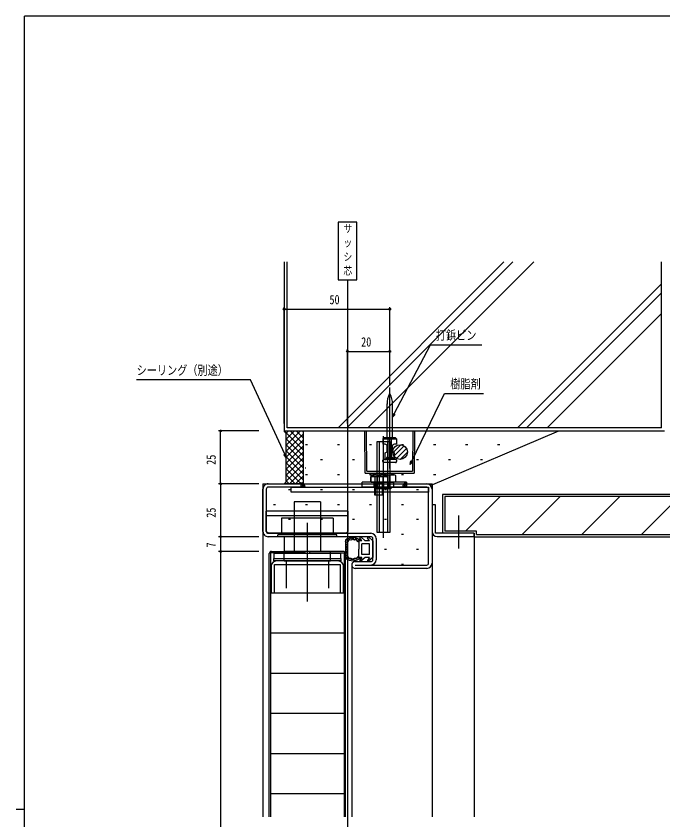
# Model space of a CAD drawing. Units: millimetres, scale not verified. Extents: x -567 to 567, y -403 to 403.
# Drawn here: x -566.7 to -260.7, y 18.9 to 399 of the extents above; entities that cross this region are included whole.
import ezdxf
from ezdxf.enums import TextEntityAlignment as Align

# ---------------------------------------------------------------- set-up
doc = ezdxf.new("R2010")
doc.units = ezdxf.units.MM
doc.header["$LTSCALE"] = 2
for name, color, linetype in [('0-1_USER1', 3, 'Continuous'), ('0-2_YKK_11', 7, 'Continuous'), ('0-3_YKK_12', 2, 'Continuous'), ('0-4_YKK_13', 4, 'Continuous'), ('0-5_YKK_D', 6, 'Continuous'), ('0-6_YKK_ZWAK', 7, 'Continuous'), ('0-7_YSS_K', 3, 'Continuous'), ('0-8_YSS_KE', 3, 'Continuous')]:
    doc.layers.add(name, color=color, linetype=linetype)
doc.styles.add('ＭＳ ゴシック', font='')
doc.styles.get('ＭＳ ゴシック').set_extended_font_data('MS Gothic')

msp = doc.modelspace()

# ---------------------------------------------------------------- linework, layer by layer
at = {"layer": '0-1_USER1'}
msp.add_lwpolyline([(-414.379, 301.616), (-414.379, 274.213), (-405.449, 274.213), (-405.449, 301.616)], close=True, dxfattribs=at)
at = {"layer": '0-2_YKK_11'}
for p, q in [((-449.914, 155.314), (-449.914, 175.314)), ((-448.314, 175.314), (-448.314, 155.314)), ((-371.514, 140.314), (-371.514, 175.314)), ((-369.914, 175.314), (-369.914, 140.314)), ((-447.414, 154.414), (-398.814, 154.414)), ((-398.814, 152.814), (-447.414, 152.814)), ((-397.914, 141.915), (-397.914, 151.914)), ((-396.314, 151.914), (-396.314, 141.914)), ((-414.314, 141.315), (-443.514, 141.315)), ((-406.314, 141.015), (-398.814, 141.015)), ((-406.314, 139.414), (-372.414, 139.414)), ((-372.414, 137.814), (-406.314, 137.814))]:
    msp.add_line(p, q, dxfattribs=at)
for points in [[(-447.414, 177.814), (-431.914, 177.814), (-431.914, 176.214), (-447.414, 176.214)], [(-372.414, 176.214), (-381.914, 176.214), (-381.914, 177.814), (-372.414, 177.814)], [(-349.914, 154.425), (-368.314, 154.425), (-368.314, 167.825), (-369.914, 167.825), (-369.914, 155.325)], [(-367.414, 152.825), (-349.914, 152.825), (-349.914, 154.425)], [(-446.014, 138.815), (-446.014, 126.315), (-444.414, 126.315), (-444.414, 139.715)], [(-444.414, 139.715), (-413.414, 139.715), (-413.414, 126.315), (-411.814, 126.315), (-411.814, 138.815)]]:
    msp.add_lwpolyline(points, dxfattribs=at)
for points in [[(-413.014, 144.815), (-444.814, 144.815), (-444.814, 142.515), (-413.014, 142.515)], [(-444.814, 142.515), (-413.014, 142.515), (-413.014, 141.315), (-444.814, 141.315)]]:
    msp.add_lwpolyline(points, close=True, dxfattribs=at)
for centre, radius, start, end in [((-447.414, 175.314), 2.5, 89.99998, 180.00002), ((-447.414, 175.314), 0.9, 89.99998, 180.00002), ((-372.414, 175.314), 2.5, 360, 89.99998), ((-372.414, 175.314), 0.9, 360, 89.99998), ((-447.414, 155.314), 2.5, 179.99967, 270), ((-447.414, 155.314), 0.9, 180.00002, 270), ((-398.814, 151.914), 2.5, 360, 89.99998), ((-398.814, 151.914), 0.9, 360, 89.99998), ((-367.414, 155.325), 2.5, 180.00001, 269.99999), ((-443.514, 138.815), 2.5, 90.00001, 179.99999), ((-414.314, 138.815), 2.5, 0.00001, 89.99999), ((-406.314, 139.414), 1.6, 89.99946, 270), ((-398.814, 141.915), 0.9, 270.00099, 360), ((-398.814, 141.914), 2.5, 270, 360), ((-372.414, 140.314), 0.9, 270, 360), ((-372.414, 140.314), 2.5, 270, 360)]:
    msp.add_arc(centre, radius, start, end, dxfattribs=at)
at = {"layer": '0-3_YKK_12'}
for p, q in [((-409.914, 274.213), (-409.914, -194.766)), ((-449.914, 177.814), (-449.914, 20.365)), ((-449.914, 177.814), (-369.914, 177.814)), ((-369.914, 177.814), (-369.914, 20.365)), ((-439.914, 152.814), (-439.914, 145.814)), ((-349.914, 152.825), (-349.914, 20.365)), ((-407.914, 139.414), (-407.914, 20.365))]:
    msp.add_line(p, q, dxfattribs=at)
at = {"layer": '0-4_YKK_13'}
for p, q in [((-389.903, 185.025), (-389.903, 223.313)), ((-391.203, 199.519), (-391.203, 215.651)), ((-388.603, 199.519), (-388.603, 215.651)), ((-401.528, 182.814), (-401.703, 202.814)), ((-401.703, 202.814), (-378.168, 202.814)), ((-400.737, 183.814), (-400.903, 202.814)), ((-378.968, 202.814), (-379.134, 183.814)), ((-378.168, 202.814), (-378.343, 182.814)), ((-394.828, 154.819), (-394.828, 197.814)), ((-393.103, 199.019), (-392.603, 199.519)), ((-393.103, 199.019), (-393.103, 196.519)), ((-393.103, 199.019), (-386.703, 199.019)), ((-392.914, 152.319), (-392.914, 200.314)), ((-387.203, 199.519), (-392.603, 199.519)), ((-391, 197.814), (-391, 154.819)), ((-390.653, 189.519), (-390.653, 199.019)), ((-389.153, 189.519), (-389.153, 199.019)), ((-386.703, 199.019), (-387.203, 199.519)), ((-392.103, 196.519), (-393.103, 196.519)), ((-391.203, 193.083), (-391.203, 195.955)), ((-391.103, 193.519), (-391.103, 195.519)), ((-388.703, 193.519), (-388.703, 195.519)), ((-388.603, 193.083), (-388.603, 195.955)), ((-384.713, 196.3), (-388.513, 192.501)), ((-383.059, 195.709), (-387.921, 190.847)), ((-381.982, 194.541), (-386.753, 189.77)), ((-392.153, 189.519), (-392.153, 192.519)), ((-391.203, 190.519), (-391.203, 189.519)), ((-390.653, 190.269), (-389.153, 190.269)), ((-388.603, 190.519), (-388.603, 189.519)), ((-387.703, 192.519), (-387.653, 192.519)), ((-387.653, 189.519), (-387.653, 192.519)), ((-381.527, 192.751), (-384.963, 189.315)), ((-393.153, 188.319), (-393.153, 189.019)), ((-392.653, 189.519), (-387.153, 189.519)), ((-387.153, 187.819), (-392.653, 187.819)), ((-387.653, 189.519), (-392.153, 189.519)), ((-386.653, 189.019), (-386.653, 188.319)), ((-401.528, 182.814), (-378.343, 182.814)), ((-400.737, 183.814), (-379.134, 183.814)), ((-394.99, 183.76), (-394.99, 170.249)), ((-398.49, 181.314), (-399.032, 181.002)), ((-399.032, 181.002), (-399.032, 178.827)), ((-398.49, 178.514), (-399.032, 178.827)), ((-398.644, 178.961), (-397.87, 178.514)), ((-398.49, 181.314), (-391.49, 181.314)), ((-397.011, 181.002), (-397.011, 178.827)), ((-395.757, 178.961), (-395.757, 181.668)), ((-394.99, 181.014), (-394.99, 173.714)), ((-392.989, 173.014), (-392.989, 181.014)), ((-392.97, 181.002), (-392.97, 178.827)), ((-391.49, 181.314), (-390.949, 181.002)), ((-391.49, 178.514), (-390.949, 178.827)), ((-390.949, 181.002), (-390.949, 178.827)), ((-389.984, 178.961), (-389.984, 181.668)), ((-387.097, 178.961), (-387.87, 178.514)), ((-381.99, 178.514), (-402.953, 178.514)), ((-402.953, 176.214), (-402.953, 178.514)), ((-398.49, 178.514), (-391.49, 178.514)), ((-397.87, 178.514), (-387.87, 178.514)), ((-397.24, 176.214), (-397.24, 178.514)), ((-396.61, 178.134), (-396.99, 178.514)), ((-396.99, 176.576), (-396.99, 178.314)), ((-396.99, 178.134), (-392.99, 178.134)), ((-396.99, 172.514), (-396.99, 177.856)), ((-396.61, 172.514), (-396.61, 178.134)), ((-395.989, 175.514), (-395.989, 178.514)), ((-395.489, 175.514), (-395.489, 178.514)), ((-393.37, 178.134), (-392.99, 178.514)), ((-393.37, 172.514), (-393.37, 178.134)), ((-392.74, 176.214), (-392.74, 178.514)), ((-390.489, 175.514), (-390.489, 178.514)), ((-389.989, 178.514), (-389.989, 175.514)), ((-387.99, 176.214), (-387.99, 178.514)), ((-422.664, 169.314), (-422.664, 145.814)), ((-409.514, 164.914), (-448.314, 164.914)), ((-448.314, 155.314), (-448.314, 164.914)), ((-409.514, 155.414), (-409.514, 164.914)), ((-409.514, 162.614), (-448.314, 162.614)), ((-416.714, 161.514), (-441.114, 161.514)), ((-441.114, 161.514), (-441.114, 153.614)), ((-416.714, 161.514), (-416.714, 153.614)), ((-357.412, 162.754), (-357.412, 147.227)), ((-428.914, 159.403), (-428.914, 122.217)), ((-448.314, 155.414), (-447.314, 154.414)), ((-410.514, 154.414), (-447.314, 154.414)), ((-442.914, 152.814), (-442.914, 153.614)), ((-414.914, 153.614), (-442.914, 153.614)), ((-414.914, 152.814), (-442.914, 152.814)), ((-414.914, 152.814), (-414.914, 153.614)), ((-410.514, 154.414), (-409.514, 155.414)), ((-407.719, 152.046), (-407.719, 152.246)), ((-407.182, 152.081), (-407.182, 152.281)), ((-407.039, 151.879), (-407.039, 152.079)), ((-406.431, 152.034), (-406.431, 152.234)), ((-403.133, 150.914), (-404.035, 152.262)), ((-401.514, 150.914), (-403.593, 152.659)), ((-399.533, 150.914), (-400.435, 152.262)), ((-397.914, 150.914), (-399.993, 152.659)), ((-410.914, 151.157), (-410.914, 142.672)), ((-410.88, 150.519), (-410.88, 150.719)), ((-410.618, 150.948), (-410.618, 151.148)), ((-410.506, 149.838), (-410.506, 150.038)), ((-410.434, 148.927), (-410.434, 149.127)), ((-410.381, 148.337), (-410.381, 148.537)), ((-410.22, 150.642), (-410.22, 150.842)), ((-410.117, 150.829), (-410.117, 151.029)), ((-410.041, 148.998), (-410.041, 149.198)), ((-410.01, 151.246), (-410.01, 151.446)), ((-409.914, 143.395), (-409.914, 150.434)), ((-409.771, 150.71), (-409.771, 150.91)), ((-409.532, 151.115), (-409.532, 151.315)), ((-408.996, 151.521), (-408.996, 151.721)), ((-408.614, 151.306), (-408.614, 151.506)), ((-408.28, 151.724), (-408.28, 151.924)), ((-407.862, 151.747), (-407.862, 151.947)), ((-406.538, 151.473), (-406.538, 151.673)), ((-406.017, 151.676), (-406.017, 151.876)), ((-405.454, 151.618), (-405.454, 151.818)), ((-405.278, 151.137), (-405.278, 151.337)), ((-404.95, 150.843), (-404.95, 151.043)), ((-404.614, 150.914), (-404.614, 146.914)), ((-403.133, 150.914), (-404.614, 150.914)), ((-404.574, 151.195), (-404.574, 151.395)), ((-403.114, 144.414), (-403.114, 149.414)), ((-399.533, 150.914), (-401.514, 150.914)), ((-397.914, 150.914), (-397.914, 142.914)), ((-446.914, 20.365), (-446.914, 144.815)), ((-445.914, 145.815), (-430.014, 145.815)), ((-417.914, 145.814), (-439.914, 145.814)), ((-439.914, 141.314), (-439.914, 145.814)), ((-411.914, 145.815), (-427.814, 145.815)), ((-417.914, 141.314), (-417.914, 145.814)), ((-410.914, 20.365), (-410.914, 144.815)), ((-410.613, 144.441), (-410.613, 144.641)), ((-410.595, 146.782), (-410.595, 146.982)), ((-410.559, 145.513), (-410.559, 145.713)), ((-410.523, 147.515), (-410.523, 147.715)), ((-410.416, 145.781), (-410.416, 145.981)), ((-410.345, 144.709), (-410.345, 144.909)), ((-410.327, 145.155), (-410.327, 145.355)), ((-410.238, 147.908), (-410.238, 148.108)), ((-410.184, 147.229), (-410.184, 147.429)), ((-410.184, 146.442), (-410.184, 146.642)), ((-404.614, 142.914), (-404.614, 146.914)), ((-439.914, 141.314), (-417.914, 141.314)), ((-438.914, 141.314), (-438.914, 128.517)), ((-418.914, 141.314), (-418.914, 128.517)), ((-410.761, 142.932), (-410.761, 143.132)), ((-410.416, 143.708), (-410.416, 143.908)), ((-410.212, 143.028), (-410.212, 143.228)), ((-410.13, 143.994), (-410.13, 144.194)), ((-410.129, 142.682), (-410.129, 142.882)), ((-409.831, 142.873), (-409.831, 143.073)), ((-409.389, 142.348), (-409.389, 142.548)), ((-408.924, 142.407), (-408.924, 142.607)), ((-408.912, 142.133), (-408.912, 142.333)), ((-408.685, 142.371), (-408.685, 142.571)), ((-408.316, 141.966), (-408.316, 142.166)), ((-408.184, 142.24), (-408.184, 142.44)), ((-407.922, 141.835), (-407.922, 142.035)), ((-407.731, 142.037), (-407.731, 142.237)), ((-407.159, 141.823), (-407.159, 142.023)), ((-407.135, 142.002), (-407.135, 142.202)), ((-406.61, 142.395), (-406.61, 142.595)), ((-406.526, 141.632), (-406.526, 141.832)), ((-406.443, 142.169), (-406.443, 142.369)), ((-406.111, 142.163), (-406.111, 142.363)), ((-405.689, 142.21), (-405.689, 142.41)), ((-405.302, 142.269), (-405.302, 142.469)), ((-404.68, 142.597), (-404.68, 142.797)), ((-403.133, 142.914), (-404.614, 142.914)), ((-403.133, 142.914), (-404.035, 141.567)), ((-401.514, 142.914), (-403.593, 141.17)), ((-399.414, 144.414), (-403.114, 144.414)), ((-399.533, 142.914), (-401.514, 142.915)), ((-399.533, 142.914), (-400.435, 141.567)), ((-397.914, 142.914), (-399.993, 141.17)), ((-446.314, 126.315), (-411.514, 126.315)), ((-446.314, 107.315), (-411.514, 107.315)), ((-446.314, 88.315), (-411.514, 88.315)), ((-446.314, 69.315), (-411.514, 69.315)), ((-446.314, 50.315), (-411.514, 50.315)), ((-446.314, 31.315), (-411.514, 31.315))]:
    msp.add_line(p, q, dxfattribs=at)
for points in [[(-395.914, 154.819), (-395.914, 197.814), (-389.914, 197.814), (-389.914, 154.819)], [(-436.514, 176.214), (-371.514, 176.214), (-371.514, 173.914), (-436.514, 173.914)]]:
    msp.add_lwpolyline(points, close=True, dxfattribs=at)
for points in [[(-386.703, 199.019), (-386.703, 196.519), (-387.703, 196.519)], [(-398.644, 178.961), (-398.644, 181.668), (-397.87, 182.114), (-387.87, 182.114)], [(-387.097, 178.961), (-387.097, 181.668), (-387.87, 182.114)], [(-381.99, 178.514), (-381.99, 176.214), (-402.953, 176.214)], [(-392.99, 178.314), (-392.99, 172.514), (-396.99, 172.514)], [(-389.389, 176.214), (-389.389, 175.514), (-396.589, 175.514), (-396.589, 176.214)], [(-422.664, 169.314), (-435.164, 169.314), (-435.164, 145.814)], [(-405.025, 150.49), (-405.615, 151.257), (-406.575, 151.132), (-407.414, 151.614), (-407.81, 151.394), (-408.253, 151.132), (-409.213, 151.257), (-409.803, 150.49)], [(-399.414, 144.414), (-399.414, 149.414), (-403.114, 149.414)], [(-430.014, 145.815), (-430.014, 145.215), (-446.314, 145.215), (-446.314, 20.365)], [(-427.814, 145.815), (-427.814, 145.215), (-411.514, 145.215), (-411.514, 20.365)], [(-409.803, 143.339), (-409.213, 142.572), (-408.253, 142.697), (-407.81, 142.435), (-407.414, 142.214), (-406.575, 142.697), (-405.615, 142.572), (-405.025, 143.339)]]:
    msp.add_lwpolyline(points, dxfattribs=at)
msp.add_circle((-385.027, 192.814), 3.5, dxfattribs=at)
for centre, radius, start, end in [((-389.903, 220.417), 0.1, 27.65836, 152.34159), ((-380.597, 215.54), 10.607, 152.34159, 180.59954), ((-399.209, 215.54), 10.607, 359.40041, 27.65836), ((-392.103, 195.519), 1, 359.99998, 89.99998), ((-387.703, 195.519), 1, 89.99998, 179.99998), ((-392.203, 190.519), 1, 269.99998, 359.99998), ((-392.103, 193.519), 1, 269.99998, 359.99998), ((-387.703, 193.519), 1, 179.99998, 269.99998), ((-387.603, 190.519), 1, 179.99998, 269.99998), ((-392.653, 189.019), 0.5, 89.99998, 179.99998), ((-392.653, 188.319), 0.5, 179.99998, 269.99998), ((-387.153, 189.019), 0.5, 359.99998, 89.99998), ((-387.153, 188.319), 0.5, 269.99998, 359.99998), ((-398.021, 179.525), 1.789, 55.61575, 124.38425), ((-398.021, 180.303), 1.789, 235.61575, 304.38425), ((-397.2, 179.559), 2.556, 55.61575, 124.38425), ((-397.2, 181.07), 2.556, 235.61575, 304.38425), ((-394.99, 174.627), 6.687, 72.41205, 107.58795), ((-394.99, 185.202), 6.687, 252.41205, 287.58795), ((-392.87, 172.561), 9.553, 72.41205, 107.58795), ((-392.87, 188.068), 9.553, 252.41205, 287.58795), ((-391.959, 179.525), 1.789, 55.61575, 124.38425), ((-391.959, 180.303), 1.789, 235.61575, 304.38425), ((-388.54, 179.559), 2.556, 55.61575, 124.38425), ((-388.54, 181.07), 2.556, 235.61575, 304.38425), ((-397.19, 178.314), 0.2, 0, 90), ((-392.79, 178.314), 0.2, 90, 180), ((-407.414, 146.914), 5.5, 46.65824, 129.51963), ((-403.786, 152.429), 0.3, 49.99756, 213.78886), ((-400.186, 152.429), 0.3, 49.99756, 213.78886), ((-407.414, 146.914), 4.3, 49.37051, 56.2499), ((-445.914, 144.815), 1, 90, 180), ((-411.914, 144.815), 1, 0, 90), ((-407.414, 146.914), 5.5, 230.48036, 313.34175), ((-407.414, 146.914), 4.3, 303.7499, 310.62928), ((-403.786, 141.4), 0.3, 146.21114, 310.00244), ((-400.186, 141.4), 0.3, 146.21114, 310.00244)]:
    msp.add_arc(centre, radius, start, end, dxfattribs=at)
at = {"layer": '0-5_YKK_D'}
for p, q in [((-439.914, 206.314), (-439.914, 261.417)), ((-439.914, 260.417), (-389.903, 260.417)), ((-389.903, 224.313), (-389.903, 261.417)), ((-409.914, 206.314), (-409.914, 241.417)), ((-409.914, 240.417), (-389.903, 240.417)), ((-389.903, 224.313), (-389.903, 241.417)), ((-451.914, 202.814), (-470.914, 202.814)), ((-469.914, 177.814), (-469.914, 202.814)), ((-451.914, 177.814), (-470.914, 177.814)), ((-451.914, 177.814), (-470.914, 177.814)), ((-469.914, 177.814), (-469.914, 152.814)), ((-451.914, 152.814), (-470.914, 152.814)), ((-451.914, 152.814), (-470.914, 152.814)), ((-469.914, 152.814), (-469.914, 145.815)), ((-451.914, 145.815), (-470.914, 145.815)), ((-451.914, 145.815), (-470.914, 145.815)), ((-469.914, 145.815), (-469.914, -121.186))]:
    msp.add_line(p, q, dxfattribs=at)
for points in [[(-388.603, 209.365), (-387.813, 210.871), (-370.674, 243.563), (-346.329, 243.563)], [(-438.914, 190.314), (-439.624, 191.859), (-455.775, 227.006), (-509.675, 227.006)], [(-380.205, 186.972), (-379.467, 188.503), (-363.99, 220.586), (-345.61, 220.586)], [(-387.41, 210.659), (-388.603, 209.365), (-388.217, 211.082)], [(-439.21, 192.049), (-438.914, 190.314), (-440.038, 191.669)], [(-379.057, 188.305), (-380.205, 186.972), (-379.877, 188.701)]]:
    msp.add_lwpolyline(points, dxfattribs=at)
for centre in [(-439.914, 260.417), (-389.903, 260.417), (-409.914, 240.417), (-389.903, 240.417), (-469.914, 202.814), (-469.914, 177.814), (-469.914, 177.814), (-469.914, 152.814), (-469.914, 152.814), (-469.914, 145.815), (-469.914, 145.815)]:
    msp.add_circle(centre, 0.425, dxfattribs=at)
at = {"layer": '0-6_YKK_ZWAK'}
for p, q in [((537.3, 399), (-562.7, 399)), ((-562.7, -351), (-562.7, 399)), ((-566.7, 24), (-562.7, 24))]:
    msp.add_line(p, q, dxfattribs=at)
at = {"layer": '0-7_YSS_K'}
for p, q in [((-438.414, 204.314), (-438.414, 282.814)), ((-335.886, 282.814), (-414.386, 204.314)), ((-331.643, 282.814), (-410.143, 204.314)), ((-321.743, 282.814), (-400.243, 204.314)), ((-261.414, 204.314), (-261.414, 282.814)), ((-261.414, 272.433), (-329.531, 204.316)), ((-261.414, 268.191), (-325.289, 204.316)), ((-261.414, 258.291), (-315.389, 204.316)), ((-430.914, 193.851), (-439.878, 202.814)), ((-432.167, 202.814), (-438.914, 196.067)), ((-434.995, 202.814), (-438.914, 198.896)), ((-437.824, 202.814), (-438.914, 201.724)), ((-261.414, 204.314), (-438.414, 204.314)), ((-430.914, 196.679), (-437.049, 202.814)), ((-430.914, 199.507), (-434.221, 202.814)), ((-430.914, 202.336), (-431.393, 202.814)), ((-370.646, 177.082), (-309.914, 202.814)), ((-430.914, 201.239), (-438.914, 193.239)), ((-430.914, 191.022), (-438.914, 199.022)), ((-430.914, 198.41), (-438.914, 190.41)), ((-430.914, 188.194), (-438.914, 196.194)), ((-430.914, 195.582), (-438.914, 187.582)), ((-429.78, 196.39), (-428.78, 196.39)), ((-414.63, 196.39), (-413.63, 196.39)), ((-399.48, 196.39), (-398.48, 196.39)), ((-384.33, 196.39), (-383.33, 196.39)), ((-369.18, 196.39), (-368.18, 196.39)), ((-354.03, 196.39), (-353.03, 196.39)), ((-338.88, 196.39), (-337.88, 196.39)), ((-430.914, 185.365), (-438.914, 193.365)), ((-430.914, 192.754), (-438.914, 184.754)), ((-430.914, 182.537), (-438.914, 190.537)), ((-430.914, 189.925), (-438.914, 181.925)), ((-430.914, 179.708), (-438.914, 187.708)), ((-430.914, 187.097), (-438.914, 179.097)), ((-422.705, 189.315), (-421.705, 189.315)), ((-407.555, 189.315), (-406.555, 189.315)), ((-392.405, 189.315), (-391.405, 189.315)), ((-377.255, 189.315), (-376.255, 189.315)), ((-362.105, 189.315), (-361.105, 189.315)), ((-346.955, 189.315), (-345.955, 189.315)), ((-431.848, 177.814), (-438.914, 184.88)), ((-430.914, 184.268), (-437.368, 177.814)), ((-429.853, 185.344), (-429.653, 185.344)), ((-434.677, 177.814), (-438.914, 182.052)), ((-437.505, 177.814), (-438.914, 179.223)), ((-430.914, 181.44), (-434.54, 177.814)), ((-429.78, 182.24), (-428.78, 182.24)), ((-414.63, 182.24), (-413.63, 182.24)), ((-399.48, 182.24), (-398.48, 182.24)), ((-384.33, 182.24), (-383.33, 182.24)), ((-369.18, 182.24), (-368.18, 182.24)), ((-437.855, 175.165), (-436.855, 175.165)), ((-430.914, 178.611), (-431.711, 177.814)), ((-422.705, 175.165), (-421.705, 175.165)), ((-407.555, 175.165), (-406.555, 175.165)), ((-392.405, 175.165), (-391.405, 175.165)), ((-377.255, 175.165), (-376.255, 175.165)), ((-364.911, 172.814), (-364.911, 154.414)), ((-233.911, 172.814), (-364.911, 172.814)), ((-363.911, 171.814), (-363.911, 155.414)), ((-234.911, 171.814), (-363.911, 171.814)), ((-337.616, 171.814), (-354.016, 155.414)), ((-309.332, 171.814), (-327.332, 153.814)), ((-281.049, 171.814), (-299.049, 153.814)), ((-252.764, 171.814), (-270.764, 153.814)), ((-444.93, 168.09), (-443.93, 168.09)), ((-429.78, 168.09), (-428.78, 168.09)), ((-414.63, 168.09), (-413.63, 168.09)), ((-399.48, 168.09), (-398.48, 168.09)), ((-384.33, 168.09), (-383.33, 168.09)), ((-437.855, 161.015), (-436.855, 161.015)), ((-422.705, 161.015), (-421.705, 161.015)), ((-407.555, 161.015), (-406.555, 161.015)), ((-392.405, 161.015), (-391.405, 161.015)), ((-377.255, 161.015), (-376.255, 161.015)), ((-384.33, 153.94), (-383.33, 153.94)), ((-349.914, 154.414), (-364.911, 154.414)), ((-349.914, 154.414), (-349.914, 152.814)), ((-348.911, 153.814), (-210.911, 153.814)), ((-392.405, 146.865), (-391.405, 146.865)), ((-377.255, 146.865), (-376.255, 146.865)), ((-384.33, 139.79), (-383.33, 139.79))]:
    msp.add_line(p, q, dxfattribs=at)
msp.add_lwpolyline([(-439.914, 177.814), (-438.914, 178.814), (-438.914, 201.814), (-439.914, 202.814), (-430.914, 202.814), (-430.914, 177.814)], close=True, dxfattribs=at)
for points in [[(-439.914, 177.814), (-438.914, 178.814), (-438.914, 201.814), (-439.914, 202.814)], [(-349.914, 152.814), (-209.911, 152.814), (-209.911, 172.814), (-219.911, 172.814)], [(-348.911, 153.814), (-348.911, 155.414), (-363.911, 155.414)]]:
    msp.add_lwpolyline(points, dxfattribs=at)
for centre, radius, start, end in [((-431.914, 176.214), 2, 359.99984, 89.99982), ((-431.914, 176.214), 1.333, 359.99984, 89.99982), ((-431.914, 176.214), 0.667, 359.99984, 89.99982), ((-381.914, 176.214), 2, 90.00002, 180), ((-381.914, 176.214), 1.333, 90.00002, 180), ((-381.914, 176.214), 0.667, 90.00002, 180)]:
    msp.add_arc(centre, radius, start, end, dxfattribs=at)
at = {"layer": '0-8_YSS_KE'}
for p, q in [((-439.914, 282.814), (-439.914, 202.814)), ((-439.914, 202.814), (-259.914, 202.814))]:
    msp.add_line(p, q, dxfattribs=at)

# ---------------------------------------------------------------- texts
at = {"layer": '0-1_USER1', "style": 'ＭＳ ゴシック', "width": 0.8}
for s, p in [('サ', (-411.781, 295.571)), ('ッ', (-411.781, 288.904)), ('シ', (-411.781, 282.238)), ('芯', (-411.781, 275.571))]:
    msp.add_text(s, height=3.666, dxfattribs=at).set_placement(p, align=Align.BOTTOM_LEFT)
at = {"layer": '0-5_YKK_D', "style": 'ＭＳ ゴシック', "width": 0.8}
for s, p in [('50', (-418.428, 261.417)), ('打鋲ピン', (-368.089, 244.563)), ('20', (-403.428, 241.417)), ('シーリング（別途）', (-509.675, 228.006)), ('樹脂剤', (-361.29, 221.586))]:
    msp.add_text(s, height=4.399, dxfattribs=at).set_placement(p, align=Align.BOTTOM_LEFT)
for s, p in [('25', (-470.914, 186.794)), ('25', (-470.914, 161.794)), ('7', (-470.914, 147.715))]:
    msp.add_text(s, height=4.399, rotation=90, dxfattribs=at).set_placement(p, align=Align.BOTTOM_LEFT)

doc.saveas('drawing.dxf')
